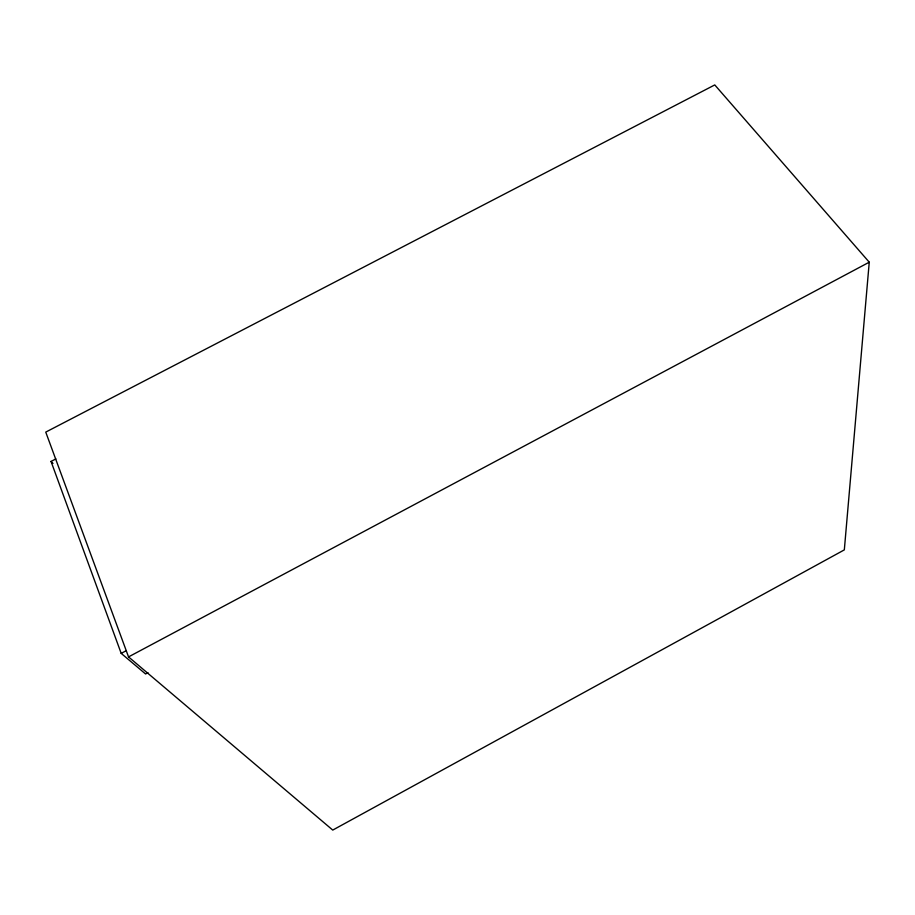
<?xml version="1.0" encoding="UTF-8"?>
<svg xmlns="http://www.w3.org/2000/svg" width="915" height="915" viewBox="0 0 915 915"><rect width="100%" height="100%" fill="white"/><g stroke="black" fill="none" stroke-linecap="round" stroke-linejoin="round"><path stroke-width="1.37" d="M869.25 262.193L844.328 549.881L332.751 830.077L128.535 656.901L45.75 432.109L714.764 84.923L869.25 262.193L128.535 656.901M147.967 672.685L145.577 673.966L121.192 653.379L51.034 461.435L55.861 458.918M121.192 653.379L126.167 650.725M51.034 461.435L53.001 463.447"/></g></svg>
